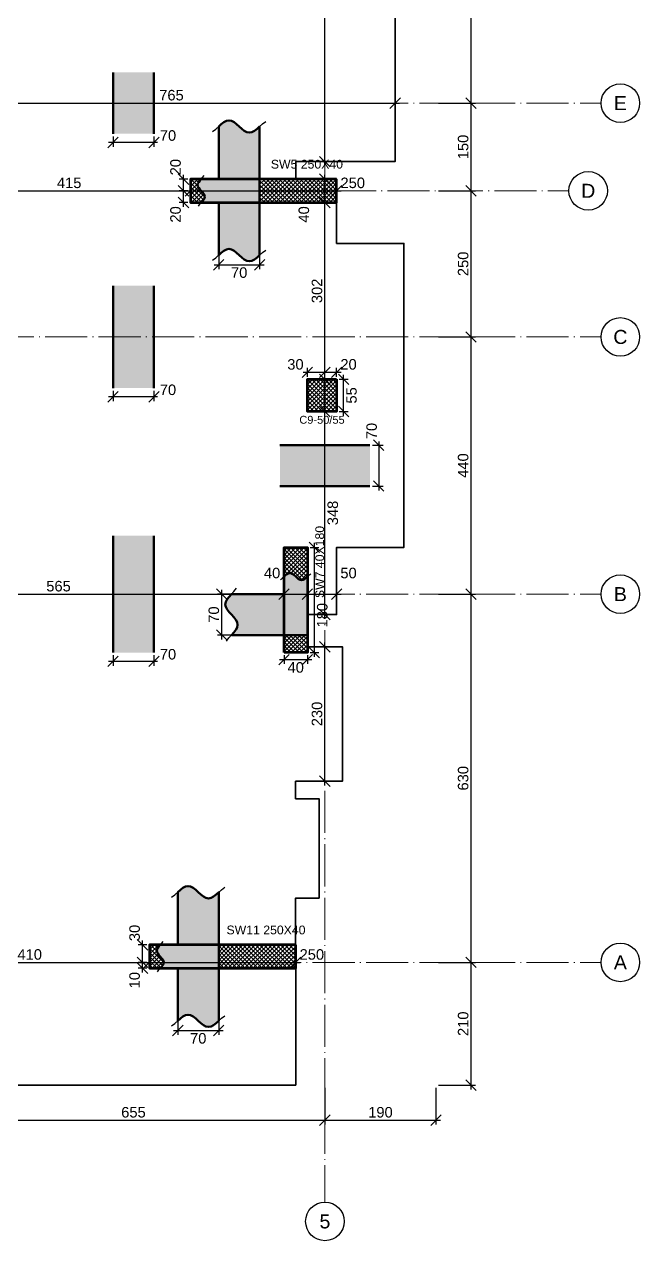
# Model space of a CAD drawing. Header units: millimetres. Extents: x -404 to 6018, y -5139 to 7890.
# Drawn here: x 1146 to 2198, y 4124 to 6205 of the extents above; entities that cross this region are included whole.
import ezdxf
from ezdxf.enums import TextEntityAlignment as Align

# ---------------------------------------------------------------- set-up
doc = ezdxf.new("R2010")
doc.units = ezdxf.units.MM
doc.linetypes.add('ZWCAD_ISO04W100', pattern=[30.5, 24, -3, 0.5, -3])
for name, color, linetype, lineweight in [('AXIS LINES', 255, 'ZWCAD_ISO04W100', 13), ('COLUMN', 140, 'Continuous', 53), ('SLAB', 3, 'Continuous', 35), ('WALL', 10, 'Continuous', 53)]:
    doc.layers.add(name, color=color, linetype=linetype, lineweight=lineweight)
for name, color, linetype in [('FLOOR', 3, 'Continuous'), ('FW_AXIS', 7, 'Continuous'), ('FW_COLUMN_HATCH', 8, 'Continuous'), ('FW_DIM', 7, 'Continuous'), ('FW_SLAB_SECTION', 8, 'Continuous'), ('FW_TEXT', 7, 'Continuous'), ('FW_WALL_HATCH', 8, 'Continuous'), ('FW_WALL_SECTION', 8, 'Continuous')]:
    doc.layers.add(name, color=color, linetype=linetype)
doc.styles.add('REBAR_TXT', font='arial.ttf')
doc.styles.get("Standard").update_dxf_attribs({"font": 'arial.ttf'})
doc.dimstyles.new('FW_DIM', dxfattribs={"dimtxt": 18, "dimasz": 9, "dimexe": 7.5, "dimexo": 4.5, "dimgap": 4.5, "dimtad": 1, "dimdec": 0, "dimtxsty": 'Standard', "dimtsz": 9, "dimcen": 2.5, "dimdle": 7.5, "dimclrd": 256, "dimclre": 256, "dimclrt": 7, "dimazin": 3, "dimtfac": 1, "dimtmove": 2, "dimatfit": 3})

# ---------------------------------------------------------------- blocks, each defined once
blk = doc.blocks.new('_Oblique')
at = {"color": 0, "linetype": 'ByBlock', "lineweight": -2}
blk.add_line((-0.5, -0.5), (0.5, 0.5), dxfattribs=at)
blk = doc.blocks.new('*D9')
for p, q in [((1408.3, 4585.6), (1408.3, 4476.1)), ((1478.3, 4585.6), (1478.3, 4476.1)), ((1400.8, 4483.6), (1485.8, 4483.6))]:
    blk.add_line(p, q)
at = {"layer": 'Defpoints'}
for p in [(1408.3, 4590.1), (1478.3, 4590.1), (1408.3, 4483.6)]:
    blk.add_point(p, dxfattribs=at)
at = {"layer": 'FW_DIM', "xscale": 18, "yscale": 18}
for p in [(1408.3, 4483.6), (1478.3, 4483.6)]:
    blk.add_blockref('_OBLIQUE', p, dxfattribs=at)
at = {"layer": 'FW_DIM', "color": 7, "insert": (1443.3, 4470.1), "char_height": 18, "attachment_point": 5}
blk.add_mtext('70', dxfattribs=at)
blk = doc.blocks.new('*D11')
for p, q in [((1585.5, 5230.1), (1476, 5230.1)), ((1483.5, 5152.6), (1483.5, 5237.6)), ((1585.5, 5160.1), (1476, 5160.1))]:
    blk.add_line(p, q)
at = {"layer": 'Defpoints'}
for p in [(1590, 5230.1), (1483.5, 5160.1), (1590, 5160.1)]:
    blk.add_point(p, dxfattribs=at)
at = {"layer": 'FW_DIM', "xscale": 18, "yscale": 18, "rotation": 90}
for p in [(1483.5, 5230.1), (1483.5, 5160.1)]:
    blk.add_blockref('_OBLIQUE', p, dxfattribs=at)
at = {"layer": 'FW_DIM', "color": 7, "insert": (1470, 5195.1), "char_height": 18, "attachment_point": 5, "rotation": 90}
blk.add_mtext('70', dxfattribs=at)
blk = doc.blocks.new('*D12')
for p, q in [((1478.3, 5895.6), (1478.3, 5786.1)), ((1548.3, 5895.6), (1548.3, 5786.1)), ((1470.8, 5793.6), (1555.8, 5793.6))]:
    blk.add_line(p, q)
at = {"layer": 'Defpoints'}
for p in [(1478.3, 5900.1), (1548.3, 5900.1), (1478.3, 5793.6)]:
    blk.add_point(p, dxfattribs=at)
at = {"layer": 'FW_DIM', "xscale": 18, "yscale": 18}
for p in [(1478.3, 5793.6), (1548.3, 5793.6)]:
    blk.add_blockref('_OBLIQUE', p, dxfattribs=at)
at = {"layer": 'FW_DIM', "color": 7, "insert": (1513.3, 5780.1), "char_height": 18, "attachment_point": 5}
blk.add_mtext('70', dxfattribs=at)
blk = doc.blocks.new('*D20')
for p, q in [((1297.5, 5125.6), (1297.5, 5107.6)), ((1367.5, 5125.6), (1367.5, 5107.6)), ((1373.5, 5115.1), (1290, 5115.1))]:
    blk.add_line(p, q)
at = {"layer": 'Defpoints'}
for p in [(1297.5, 5130.1), (1367.5, 5130.1), (1297.5, 5115.1)]:
    blk.add_point(p, dxfattribs=at)
at = {"layer": 'FW_DIM', "xscale": 18, "yscale": 18}
for p in [(1297.5, 5115.1), (1367.5, 5115.1)]:
    blk.add_blockref('_OBLIQUE', p, dxfattribs=at)
at = {"layer": 'FW_DIM', "color": 7, "insert": (1391.5, 5127.1), "char_height": 18, "attachment_point": 5}
blk.add_mtext('70', dxfattribs=at)
blk = doc.blocks.new('*D22')
for p, q in [((1297.5, 5578.1), (1297.5, 5560.1)), ((1367.5, 5578.1), (1367.5, 5560.1)), ((1373.5, 5567.6), (1290, 5567.6))]:
    blk.add_line(p, q)
at = {"layer": 'Defpoints'}
for p in [(1297.5, 5582.6), (1367.5, 5582.6), (1297.5, 5567.6)]:
    blk.add_point(p, dxfattribs=at)
at = {"layer": 'FW_DIM', "xscale": 18, "yscale": 18}
for p in [(1297.5, 5567.6), (1367.5, 5567.6)]:
    blk.add_blockref('_OBLIQUE', p, dxfattribs=at)
at = {"layer": 'FW_DIM', "color": 7, "insert": (1391.5, 5579.6), "char_height": 18, "attachment_point": 5}
blk.add_mtext('70', dxfattribs=at)
blk = doc.blocks.new('*D24')
for p, q in [((1373.5, 6002.6), (1290, 6002.6)), ((1297.5, 6013.1), (1297.5, 5995.1)), ((1367.5, 6013.1), (1367.5, 5995.1))]:
    blk.add_line(p, q)
at = {"layer": 'Defpoints'}
for p in [(1297.5, 6017.6), (1367.5, 6017.6), (1297.5, 6002.6)]:
    blk.add_point(p, dxfattribs=at)
at = {"layer": 'FW_DIM', "xscale": 18, "yscale": 18}
for p in [(1297.5, 6002.6), (1367.5, 6002.6)]:
    blk.add_blockref('_OBLIQUE', p, dxfattribs=at)
at = {"layer": 'FW_DIM', "color": 7, "insert": (1391.5, 6014.6), "char_height": 18, "attachment_point": 5}
blk.add_mtext('70', dxfattribs=at)
blk = doc.blocks.new('*D38')
for p, q in [((1741.5, 5485.1), (1759.5, 5485.1)), ((1752, 5491.1), (1752, 5407.6)), ((1741.5, 5415.1), (1759.5, 5415.1))]:
    blk.add_line(p, q)
at = {"layer": 'Defpoints'}
for p in [(1737, 5485.1), (1737, 5415.1), (1752, 5415.1)]:
    blk.add_point(p, dxfattribs=at)
at = {"layer": 'FW_DIM', "xscale": 18, "yscale": 18, "rotation": 90}
for p in [(1752, 5485.1), (1752, 5415.1)]:
    blk.add_blockref('_OBLIQUE', p, dxfattribs=at)
at = {"layer": 'FW_DIM', "color": 7, "insert": (1740, 5509.1), "char_height": 18, "attachment_point": 5, "rotation": 90}
blk.add_mtext('70', dxfattribs=at)
blk = doc.blocks.new('*D60')
for p, q in [((1355.5, 4600.1), (1340.5, 4600.1)), ((1348, 4582.6), (1348, 4607.6)), ((1355.5, 4590.1), (1340.5, 4590.1))]:
    blk.add_line(p, q)
at = {"layer": 'Defpoints'}
for p in [(1360, 4600.1), (1348, 4590.1), (1360, 4590.1)]:
    blk.add_point(p, dxfattribs=at)
at = {"layer": 'FW_DIM', "xscale": 18, "yscale": 18, "rotation": 90}
for p in [(1348, 4600.1), (1348, 4590.1)]:
    blk.add_blockref('_OBLIQUE', p, dxfattribs=at)
at = {"layer": 'FW_DIM', "color": 7, "insert": (1334.5, 4569.7), "char_height": 18, "attachment_point": 5, "rotation": 90}
blk.add_mtext('10', dxfattribs=at)
blk = doc.blocks.new('*D61')
for p, q in [((1355.5, 4630.1), (1340.5, 4630.1)), ((1348, 4592.6), (1348, 4637.6)), ((1355.5, 4600.1), (1340.5, 4600.1))]:
    blk.add_line(p, q)
at = {"layer": 'Defpoints'}
for p in [(1360, 4630.1), (1348, 4600.1), (1360, 4600.1)]:
    blk.add_point(p, dxfattribs=at)
at = {"layer": 'FW_DIM', "xscale": 18, "yscale": 18, "rotation": 90}
for p in [(1348, 4630.1), (1348, 4600.1)]:
    blk.add_blockref('_OBLIQUE', p, dxfattribs=at)
at = {"layer": 'FW_DIM', "color": 7, "insert": (1334.5, 4650.5), "char_height": 18, "attachment_point": 5, "rotation": 90}
blk.add_mtext('30', dxfattribs=at)
blk = doc.blocks.new('*D64')
for p, q in [((1590, 5125.6), (1590, 5110.6)), ((1630, 5125.6), (1630, 5110.6)), ((1582.5, 5118.1), (1637.5, 5118.1))]:
    blk.add_line(p, q)
at = {"layer": 'Defpoints'}
for p in [(1590, 5130.1), (1630, 5130.1), (1590, 5118.1)]:
    blk.add_point(p, dxfattribs=at)
at = {"layer": 'FW_DIM', "xscale": 18, "yscale": 18}
for p in [(1590, 5118.1), (1630, 5118.1)]:
    blk.add_blockref('_OBLIQUE', p, dxfattribs=at)
at = {"layer": 'FW_DIM', "color": 7, "insert": (1610, 5104.6), "char_height": 18, "attachment_point": 5}
blk.add_mtext('40', dxfattribs=at)
blk = doc.blocks.new('*D65')
for p, q in [((1634.5, 5310.1), (1649.5, 5310.1)), ((1642, 5122.6), (1642, 5317.6)), ((1634.5, 5130.1), (1649.5, 5130.1))]:
    blk.add_line(p, q)
at = {"layer": 'Defpoints'}
for p in [(1630, 5310.1), (1630, 5130.1), (1642, 5130.1)]:
    blk.add_point(p, dxfattribs=at)
at = {"layer": 'FW_DIM', "xscale": 18, "yscale": 18, "rotation": 90}
for p in [(1642, 5310.1), (1642, 5130.1)]:
    blk.add_blockref('_OBLIQUE', p, dxfattribs=at)
at = {"layer": 'FW_DIM', "color": 7, "insert": (1655.5, 5194), "char_height": 18, "attachment_point": 5, "rotation": 90}
blk.add_mtext('180', dxfattribs=at)
blk = doc.blocks.new('*D66')
for p, q in [((1425.5, 5920.1), (1410.5, 5920.1)), ((1418, 5892.6), (1418, 5927.6)), ((1425.5, 5900.1), (1410.5, 5900.1))]:
    blk.add_line(p, q)
at = {"layer": 'Defpoints'}
for p in [(1430, 5920.1), (1418, 5900.1), (1430, 5900.1)]:
    blk.add_point(p, dxfattribs=at)
at = {"layer": 'FW_DIM', "xscale": 18, "yscale": 18, "rotation": 90}
for p in [(1418, 5920.1), (1418, 5900.1)]:
    blk.add_blockref('_OBLIQUE', p, dxfattribs=at)
at = {"layer": 'FW_DIM', "color": 7, "insert": (1404.5, 5879.7), "char_height": 18, "attachment_point": 5, "rotation": 90}
blk.add_mtext('20', dxfattribs=at)
blk = doc.blocks.new('*D67')
for p, q in [((1425.5, 5940.1), (1410.5, 5940.1)), ((1418, 5912.6), (1418, 5947.6)), ((1425.5, 5920.1), (1410.5, 5920.1))]:
    blk.add_line(p, q)
at = {"layer": 'Defpoints'}
for p in [(1430, 5940.1), (1418, 5920.1), (1430, 5920.1)]:
    blk.add_point(p, dxfattribs=at)
at = {"layer": 'FW_DIM', "xscale": 18, "yscale": 18, "rotation": 90}
for p in [(1418, 5940.1), (1418, 5920.1)]:
    blk.add_blockref('_OBLIQUE', p, dxfattribs=at)
at = {"layer": 'FW_DIM', "color": 7, "insert": (1404.5, 5960.5), "char_height": 18, "attachment_point": 5, "rotation": 90}
blk.add_mtext('20', dxfattribs=at)
blk = doc.blocks.new('*D102')
for p, q in [((1622.5, 5609.6), (1667.5, 5609.6)), ((1630, 5602.1), (1630, 5617.1)), ((1660, 5602.1), (1660, 5617.1))]:
    blk.add_line(p, q)
at = {"layer": 'Defpoints'}
for p in [(1630, 5609.6), (1630, 5597.6), (1660, 5597.6)]:
    blk.add_point(p, dxfattribs=at)
at = {"layer": 'FW_DIM', "xscale": 18, "yscale": 18}
for p in [(1630, 5609.6), (1660, 5609.6)]:
    blk.add_blockref('_OBLIQUE', p, dxfattribs=at)
at = {"layer": 'FW_DIM', "color": 7, "insert": (1609.6, 5623.1), "char_height": 18, "attachment_point": 5}
blk.add_mtext('30', dxfattribs=at)
blk = doc.blocks.new('*D103')
for p, q in [((1652.5, 5609.6), (1687.5, 5609.6)), ((1660, 5602.1), (1660, 5617.1)), ((1680, 5602.1), (1680, 5617.1))]:
    blk.add_line(p, q)
at = {"layer": 'Defpoints'}
for p in [(1660, 5609.6), (1660, 5597.6), (1680, 5597.6)]:
    blk.add_point(p, dxfattribs=at)
at = {"layer": 'FW_DIM', "xscale": 18, "yscale": 18}
for p in [(1660, 5609.6), (1680, 5609.6)]:
    blk.add_blockref('_OBLIQUE', p, dxfattribs=at)
at = {"layer": 'FW_DIM', "color": 7, "insert": (1700.4, 5623.1), "char_height": 18, "attachment_point": 5}
blk.add_mtext('20', dxfattribs=at)
blk = doc.blocks.new('*D104')
for p, q in [((1684.5, 5597.6), (1699.5, 5597.6)), ((1692, 5535.1), (1692, 5605.1)), ((1684.5, 5542.6), (1699.5, 5542.6))]:
    blk.add_line(p, q)
at = {"layer": 'Defpoints'}
for p in [(1680, 5597.6), (1680, 5542.6), (1692, 5542.6)]:
    blk.add_point(p, dxfattribs=at)
at = {"layer": 'FW_DIM', "xscale": 18, "yscale": 18, "rotation": 90}
for p in [(1692, 5597.6), (1692, 5542.6)]:
    blk.add_blockref('_OBLIQUE', p, dxfattribs=at)
at = {"layer": 'FW_DIM', "color": 7, "insert": (1705.5, 5570.1), "char_height": 18, "attachment_point": 5, "rotation": 90}
blk.add_mtext('55', dxfattribs=at)
blk = doc.blocks.new('*D123')
for p, q in [((942.5, 4600.1), (1367.5, 4600.1)), ((950, 4604.6), (950, 4607.6)), ((1360, 4604.6), (1360, 4607.6))]:
    blk.add_line(p, q)
at = {"layer": 'Defpoints'}
for p in [(950, 4600.1), (950, 4600.1), (1360, 4600.1)]:
    blk.add_point(p, dxfattribs=at)
at = {"layer": 'FW_DIM', "xscale": 18, "yscale": 18}
for p in [(950, 4600.1), (1360, 4600.1)]:
    blk.add_blockref('_OBLIQUE', p, dxfattribs=at)
at = {"layer": 'FW_DIM', "color": 7, "insert": (1155, 4613.6), "char_height": 18, "attachment_point": 5}
blk.add_mtext('410', dxfattribs=at)
blk = doc.blocks.new('*D124')
for p, q in [((1352.5, 4600.1), (1617.5, 4600.1)), ((1360, 4604.6), (1360, 4607.6)), ((1610, 4604.6), (1610, 4607.6))]:
    blk.add_line(p, q)
at = {"layer": 'Defpoints'}
for p in [(1360, 4600.1), (1360, 4600.1), (1610, 4600.1)]:
    blk.add_point(p, dxfattribs=at)
at = {"layer": 'FW_DIM', "xscale": 18, "yscale": 18}
for p in [(1360, 4600.1), (1610, 4600.1)]:
    blk.add_blockref('_OBLIQUE', p, dxfattribs=at)
at = {"layer": 'FW_DIM', "color": 7, "insert": (1637.6, 4613.6), "char_height": 18, "attachment_point": 5}
blk.add_mtext('250', dxfattribs=at)
blk = doc.blocks.new('*D128')
for p, q in [((1017.5, 5230.1), (1597.5, 5230.1)), ((1025, 5234.6), (1025, 5237.6)), ((1590, 5234.6), (1590, 5237.6))]:
    blk.add_line(p, q)
at = {"layer": 'Defpoints'}
for p in [(1025, 5230.1), (1025, 5230.1), (1590, 5230.1)]:
    blk.add_point(p, dxfattribs=at)
at = {"layer": 'FW_DIM', "xscale": 18, "yscale": 18}
for p in [(1025, 5230.1), (1590, 5230.1)]:
    blk.add_blockref('_OBLIQUE', p, dxfattribs=at)
at = {"layer": 'FW_DIM', "color": 7, "insert": (1204.3, 5243.6), "char_height": 18, "attachment_point": 5}
blk.add_mtext('565', dxfattribs=at)
blk = doc.blocks.new('*D129')
for p, q in [((1582.5, 5230.1), (1637.5, 5230.1)), ((1590, 5234.6), (1590, 5237.6)), ((1630, 5234.6), (1630, 5237.6))]:
    blk.add_line(p, q)
at = {"layer": 'Defpoints'}
for p in [(1590, 5230.1), (1590, 5230.1), (1630, 5230.1)]:
    blk.add_point(p, dxfattribs=at)
at = {"layer": 'FW_DIM', "xscale": 18, "yscale": 18}
for p in [(1590, 5230.1), (1630, 5230.1)]:
    blk.add_blockref('_OBLIQUE', p, dxfattribs=at)
at = {"layer": 'FW_DIM', "color": 7, "insert": (1569.6, 5266.1), "char_height": 18, "attachment_point": 5}
blk.add_mtext('40', dxfattribs=at)
blk = doc.blocks.new('*D130')
for p, q in [((1622.5, 5230.1), (1687.5, 5230.1)), ((1630, 5234.6), (1630, 5237.6)), ((1680, 5234.6), (1680, 5237.6))]:
    blk.add_line(p, q)
at = {"layer": 'Defpoints'}
for p in [(1630, 5230.1), (1630, 5230.1), (1680, 5230.1)]:
    blk.add_point(p, dxfattribs=at)
at = {"layer": 'FW_DIM', "xscale": 18, "yscale": 18}
for p in [(1630, 5230.1), (1680, 5230.1)]:
    blk.add_blockref('_OBLIQUE', p, dxfattribs=at)
at = {"layer": 'FW_DIM', "color": 7, "insert": (1700.4, 5266.1), "char_height": 18, "attachment_point": 5}
blk.add_mtext('50', dxfattribs=at)
blk = doc.blocks.new('*D136')
for p, q in [((1007.5, 5920.1), (1437.5, 5920.1)), ((1015, 5924.6), (1015, 5927.6)), ((1430, 5924.6), (1430, 5927.6))]:
    blk.add_line(p, q)
at = {"layer": 'Defpoints'}
for p in [(1015, 5920.1), (1015, 5920.1), (1430, 5920.1)]:
    blk.add_point(p, dxfattribs=at)
at = {"layer": 'FW_DIM', "xscale": 18, "yscale": 18}
for p in [(1015, 5920.1), (1430, 5920.1)]:
    blk.add_blockref('_OBLIQUE', p, dxfattribs=at)
at = {"layer": 'FW_DIM', "color": 7, "insert": (1222.5, 5933.6), "char_height": 18, "attachment_point": 5}
blk.add_mtext('415', dxfattribs=at)
blk = doc.blocks.new('*D137')
for p, q in [((1422.5, 5920.1), (1687.5, 5920.1)), ((1430, 5924.6), (1430, 5927.6)), ((1680, 5924.6), (1680, 5927.6))]:
    blk.add_line(p, q)
at = {"layer": 'Defpoints'}
for p in [(1430, 5920.1), (1430, 5920.1), (1680, 5920.1)]:
    blk.add_point(p, dxfattribs=at)
at = {"layer": 'FW_DIM', "xscale": 18, "yscale": 18}
for p in [(1430, 5920.1), (1680, 5920.1)]:
    blk.add_blockref('_OBLIQUE', p, dxfattribs=at)
at = {"layer": 'FW_DIM', "color": 7, "insert": (1707.6, 5933.6), "char_height": 18, "attachment_point": 5}
blk.add_mtext('250', dxfattribs=at)
blk = doc.blocks.new('*D144')
for p, q in [((1015, 6074.6), (1015, 6077.6)), ((1780, 6074.6), (1780, 6077.6)), ((1007.5, 6070.1), (1787.5, 6070.1))]:
    blk.add_line(p, q)
at = {"layer": 'Defpoints'}
for p in [(1015, 6070.1), (1015, 6070.1), (1780, 6070.1)]:
    blk.add_point(p, dxfattribs=at)
at = {"layer": 'FW_DIM', "xscale": 18, "yscale": 18}
for p in [(1015, 6070.1), (1780, 6070.1)]:
    blk.add_blockref('_OBLIQUE', p, dxfattribs=at)
at = {"layer": 'FW_DIM', "color": 7, "insert": (1397.5, 6083.6), "char_height": 18, "attachment_point": 5}
blk.add_mtext('765', dxfattribs=at)
blk = doc.blocks.new('*D199')
for p, q in [((1655.5, 5140.1), (1652.5, 5140.1)), ((1660, 4902.6), (1660, 5147.6)), ((1655.5, 4910.1), (1652.5, 4910.1))]:
    blk.add_line(p, q)
at = {"layer": 'Defpoints'}
for p in [(1660, 5140.1), (1660, 4910.1), (1660, 4910.1)]:
    blk.add_point(p, dxfattribs=at)
at = {"layer": 'FW_DIM', "xscale": 18, "yscale": 18, "rotation": 90}
for p in [(1660, 5140.1), (1660, 4910.1)]:
    blk.add_blockref('_OBLIQUE', p, dxfattribs=at)
at = {"layer": 'FW_DIM', "color": 7, "insert": (1646.5, 5025.1), "char_height": 18, "attachment_point": 5, "rotation": 90}
blk.add_mtext('230', dxfattribs=at)
blk = doc.blocks.new('*D200')
for p, q in [((1655.5, 5542.6), (1652.5, 5542.6)), ((1660, 5187.6), (1660, 5550.1)), ((1655.5, 5195.1), (1652.5, 5195.1))]:
    blk.add_line(p, q)
at = {"layer": 'Defpoints'}
for p in [(1660, 5542.6), (1660, 5195.1), (1660, 5195.1)]:
    blk.add_point(p, dxfattribs=at)
at = {"layer": 'FW_DIM', "xscale": 18, "yscale": 18, "rotation": 90}
for p in [(1660, 5542.6), (1660, 5195.1)]:
    blk.add_blockref('_OBLIQUE', p, dxfattribs=at)
at = {"layer": 'FW_DIM', "color": 7, "insert": (1673.5, 5368.9), "char_height": 18, "attachment_point": 5, "rotation": 90}
blk.add_mtext('348', dxfattribs=at)
blk = doc.blocks.new('*D201')
for p, q in [((1655.5, 5597.6), (1652.5, 5597.6)), ((1660, 5535.1), (1660, 5605.1)), ((1655.5, 5542.6), (1652.5, 5542.6))]:
    blk.add_line(p, q)
at = {"layer": 'Defpoints'}
for p in [(1660, 5597.6), (1660, 5542.6), (1660, 5542.6)]:
    blk.add_point(p, dxfattribs=at)
at = {"layer": 'FW_DIM', "xscale": 18, "yscale": 18, "rotation": 90}
for p in [(1660, 5597.6), (1660, 5542.6)]:
    blk.add_blockref('_OBLIQUE', p, dxfattribs=at)
blk = doc.blocks.new('*D202')
for p, q in [((1655.5, 5900.1), (1652.5, 5900.1)), ((1660, 5590.1), (1660, 5907.6)), ((1655.5, 5597.6), (1652.5, 5597.6))]:
    blk.add_line(p, q)
at = {"layer": 'Defpoints'}
for p in [(1660, 5900.1), (1660, 5597.6), (1660, 5597.6)]:
    blk.add_point(p, dxfattribs=at)
at = {"layer": 'FW_DIM', "xscale": 18, "yscale": 18, "rotation": 90}
for p in [(1660, 5900.1), (1660, 5597.6)]:
    blk.add_blockref('_OBLIQUE', p, dxfattribs=at)
at = {"layer": 'FW_DIM', "color": 7, "insert": (1646.5, 5748.9), "char_height": 18, "attachment_point": 5, "rotation": 90}
blk.add_mtext('302', dxfattribs=at)
blk = doc.blocks.new('*D203')
for p, q in [((1655.5, 5940.1), (1652.5, 5940.1)), ((1660, 5892.6), (1660, 5947.6)), ((1655.5, 5900.1), (1652.5, 5900.1))]:
    blk.add_line(p, q)
at = {"layer": 'Defpoints'}
for p in [(1660, 5940.1), (1660, 5900.1), (1660, 5900.1)]:
    blk.add_point(p, dxfattribs=at)
at = {"layer": 'FW_DIM', "xscale": 18, "yscale": 18, "rotation": 90}
for p in [(1660, 5940.1), (1660, 5900.1)]:
    blk.add_blockref('_OBLIQUE', p, dxfattribs=at)
at = {"layer": 'FW_DIM', "color": 7, "insert": (1624, 5879.7), "char_height": 18, "attachment_point": 5, "rotation": 90}
blk.add_mtext('40', dxfattribs=at)
blk = doc.blocks.new('*D204')
for p, q in [((1655.5, 6515.1), (1652.5, 6515.1)), ((1660, 5962.5), (1660, 6522.6)), ((1655.5, 5970), (1652.5, 5970))]:
    blk.add_line(p, q)
at = {"layer": 'Defpoints'}
for p in [(1660, 6515.1), (1660, 5970), (1660, 5970)]:
    blk.add_point(p, dxfattribs=at)
at = {"layer": 'FW_DIM', "xscale": 18, "yscale": 18, "rotation": 90}
for p in [(1660, 6515.1), (1660, 5970)]:
    blk.add_blockref('_OBLIQUE', p, dxfattribs=at)
at = {"layer": 'FW_DIM', "color": 7, "insert": (1646.5, 6242.6), "char_height": 18, "attachment_point": 5, "rotation": 90}
blk.add_mtext('545', dxfattribs=at)
blk = doc.blocks.new('*D220')
for p, q in [((1005, 4385.6), (1005, 4322.6)), ((1660, 4385.6), (1660, 4322.6)), ((997.5, 4330.1), (1667.5, 4330.1))]:
    blk.add_line(p, q)
at = {"layer": 'Defpoints'}
for p in [(1005, 4390.1), (1660, 4390.1), (1005, 4330.1)]:
    blk.add_point(p, dxfattribs=at)
at = {"layer": 'FW_DIM', "xscale": 18, "yscale": 18}
for p in [(1005, 4330.1), (1660, 4330.1)]:
    blk.add_blockref('_OBLIQUE', p, dxfattribs=at)
at = {"layer": 'FW_DIM', "color": 7, "insert": (1332.5, 4343.6), "char_height": 18, "attachment_point": 5}
blk.add_mtext('655', dxfattribs=at)
blk = doc.blocks.new('*D221')
for p, q in [((1660, 4385.6), (1660, 4322.6)), ((1850, 4385.6), (1850, 4322.6)), ((1652.5, 4330.1), (1857.5, 4330.1))]:
    blk.add_line(p, q)
at = {"layer": 'Defpoints'}
for p in [(1660, 4390.1), (1850, 4390.1), (1660, 4330.1)]:
    blk.add_point(p, dxfattribs=at)
at = {"layer": 'FW_DIM', "xscale": 18, "yscale": 18}
for p in [(1660, 4330.1), (1850, 4330.1)]:
    blk.add_blockref('_OBLIQUE', p, dxfattribs=at)
at = {"layer": 'FW_DIM', "color": 7, "insert": (1755, 4343.6), "char_height": 18, "attachment_point": 5}
blk.add_mtext('190', dxfattribs=at)
blk = doc.blocks.new('*D232')
for p, q in [((1854.5, 4600.1), (1917.5, 4600.1)), ((1910, 4382.6), (1910, 4607.6)), ((1854.5, 4390.1), (1917.5, 4390.1))]:
    blk.add_line(p, q)
at = {"layer": 'Defpoints'}
for p in [(1850, 4600.1), (1850, 4390.1), (1910, 4390.1)]:
    blk.add_point(p, dxfattribs=at)
at = {"layer": 'FW_DIM', "xscale": 18, "yscale": 18, "rotation": 90}
for p in [(1910, 4600.1), (1910, 4390.1)]:
    blk.add_blockref('_OBLIQUE', p, dxfattribs=at)
at = {"layer": 'FW_DIM', "color": 7, "insert": (1896.5, 4495.1), "char_height": 18, "attachment_point": 5, "rotation": 90}
blk.add_mtext('210', dxfattribs=at)
blk = doc.blocks.new('*D233')
for p, q in [((1854.5, 5230.1), (1917.5, 5230.1)), ((1910, 4592.6), (1910, 5237.6)), ((1854.5, 4600.1), (1917.5, 4600.1))]:
    blk.add_line(p, q)
at = {"layer": 'Defpoints'}
for p in [(1850, 5230.1), (1850, 4600.1), (1910, 4600.1)]:
    blk.add_point(p, dxfattribs=at)
at = {"layer": 'FW_DIM', "xscale": 18, "yscale": 18, "rotation": 90}
for p in [(1910, 5230.1), (1910, 4600.1)]:
    blk.add_blockref('_OBLIQUE', p, dxfattribs=at)
at = {"layer": 'FW_DIM', "color": 7, "insert": (1896.5, 4915.1), "char_height": 18, "attachment_point": 5, "rotation": 90}
blk.add_mtext('630', dxfattribs=at)
blk = doc.blocks.new('*D234')
for p, q in [((1854.5, 5670.1), (1917.5, 5670.1)), ((1910, 5222.6), (1910, 5677.6)), ((1854.5, 5230.1), (1917.5, 5230.1))]:
    blk.add_line(p, q)
at = {"layer": 'Defpoints'}
for p in [(1850, 5670.1), (1850, 5230.1), (1910, 5230.1)]:
    blk.add_point(p, dxfattribs=at)
at = {"layer": 'FW_DIM', "xscale": 18, "yscale": 18, "rotation": 90}
for p in [(1910, 5670.1), (1910, 5230.1)]:
    blk.add_blockref('_OBLIQUE', p, dxfattribs=at)
at = {"layer": 'FW_DIM', "color": 7, "insert": (1896.5, 5450.1), "char_height": 18, "attachment_point": 5, "rotation": 90}
blk.add_mtext('440', dxfattribs=at)
blk = doc.blocks.new('*D235')
for p, q in [((1854.5, 5920.1), (1917.5, 5920.1)), ((1910, 5662.6), (1910, 5927.6)), ((1854.5, 5670.1), (1917.5, 5670.1))]:
    blk.add_line(p, q)
at = {"layer": 'Defpoints'}
for p in [(1850, 5920.1), (1850, 5670.1), (1910, 5670.1)]:
    blk.add_point(p, dxfattribs=at)
at = {"layer": 'FW_DIM', "xscale": 18, "yscale": 18, "rotation": 90}
for p in [(1910, 5920.1), (1910, 5670.1)]:
    blk.add_blockref('_OBLIQUE', p, dxfattribs=at)
at = {"layer": 'FW_DIM', "color": 7, "insert": (1896.5, 5795.1), "char_height": 18, "attachment_point": 5, "rotation": 90}
blk.add_mtext('250', dxfattribs=at)
blk = doc.blocks.new('*D236')
for p, q in [((1910, 5912.6), (1910, 6077.6)), ((1854.5, 6070.1), (1917.5, 6070.1)), ((1854.5, 5920.1), (1917.5, 5920.1))]:
    blk.add_line(p, q)
at = {"layer": 'Defpoints'}
for p in [(1850, 6070.1), (1850, 5920.1), (1910, 5920.1)]:
    blk.add_point(p, dxfattribs=at)
at = {"layer": 'FW_DIM', "xscale": 18, "yscale": 18, "rotation": 90}
for p in [(1910, 6070.1), (1910, 5920.1)]:
    blk.add_blockref('_OBLIQUE', p, dxfattribs=at)
at = {"layer": 'FW_DIM', "color": 7, "insert": (1896.5, 5995.1), "char_height": 18, "attachment_point": 5, "rotation": 90}
blk.add_mtext('150', dxfattribs=at)
blk = doc.blocks.new('*D237')
for p, q in [((1910, 6062.6), (1910, 6557.6)), ((1854.5, 6550.1), (1917.5, 6550.1)), ((1854.5, 6070.1), (1917.5, 6070.1))]:
    blk.add_line(p, q)
at = {"layer": 'Defpoints'}
for p in [(1850, 6550.1), (1850, 6070.1), (1910, 6070.1)]:
    blk.add_point(p, dxfattribs=at)
at = {"layer": 'FW_DIM', "xscale": 18, "yscale": 18, "rotation": 90}
for p in [(1910, 6550.1), (1910, 6070.1)]:
    blk.add_blockref('_OBLIQUE', p, dxfattribs=at)
at = {"layer": 'FW_DIM', "color": 7, "insert": (1896.5, 6310.1), "char_height": 18, "attachment_point": 5, "rotation": 90}
blk.add_mtext('480', dxfattribs=at)

msp = doc.modelspace()

# ---------------------------------------------------------------- hatches: boundary and pattern name
at = {"layer": 'FW_COLUMN_HATCH'}
h = msp.add_hatch(dxfattribs=at)
h.set_pattern_fill('ANSI37', scale=1.6)
h.paths.add_polyline_path([(1680, 5597.6), (1680, 5542.6), (1630, 5542.6), (1630, 5597.6), (1680, 5597.6)])
at = {"layer": 'FW_SLAB_SECTION'}
h = msp.add_hatch(color=8, dxfattribs=at)
h.dxf.hatch_style = 1
h.paths.add_polyline_path([(1367.5, 6017.6), (1367.5, 6122.6), (1297.5, 6122.6), (1297.5, 6017.6), (1367.5, 6017.6)])
h = msp.add_hatch(color=8, dxfattribs=at)
h.dxf.hatch_style = 1
h.paths.add_polyline_path([(1367.5, 5582.6), (1367.5, 5757.6), (1297.5, 5757.6), (1297.5, 5582.6), (1367.5, 5582.6)])
h = msp.add_hatch(color=8, dxfattribs=at)
h.dxf.hatch_style = 1
h.paths.add_polyline_path([(1737, 5415.1), (1737, 5485.1), (1583, 5485.1), (1583, 5415.1), (1737, 5415.1)])
h = msp.add_hatch(color=8, dxfattribs=at)
h.dxf.hatch_style = 1
h.paths.add_polyline_path([(1367.5, 5130.1), (1367.5, 5330.1), (1297.5, 5330.1), (1297.5, 5130.1), (1367.5, 5130.1)])
at = {"layer": 'FW_WALL_HATCH'}
h = msp.add_hatch(dxfattribs=at)
h.set_pattern_fill('ANSI37', scale=1.6)
h.paths.add_polyline_path([(1430, 5900.1), (1430, 5940.1), (1448.3, 5940.1), (1446, 5937.6), (1444.1, 5935.1), (1442.8, 5932.6), (1442.3, 5930.1), (1442.8, 5927.6), (1444.1, 5925.1), (1446, 5922.6), (1448.3, 5920.1), (1450.6, 5917.6), (1452.6, 5915.1), (1453.9, 5912.6), (1454.3, 5910.1), (1453.9, 5907.6), (1452.6, 5905.1), (1450.6, 5902.6), (1448.3, 5900.1), (1430, 5900.1)])
h = msp.add_hatch(dxfattribs=at)
h.set_pattern_fill('ANSI37', scale=1.6)
h.paths.add_polyline_path([(1680, 5900.1), (1548.3, 5900.1), (1548.3, 5940.1), (1680, 5940.1), (1680, 5900.1)])
h = msp.add_hatch(dxfattribs=at)
h.set_pattern_fill('ANSI37', scale=1.6)
h.paths.add_polyline_path([(1590, 5160.1), (1610, 5160.1), (1630, 5160.1), (1630, 5260.1), (1627.5, 5257.8), (1625, 5255.9), (1622.5, 5254.6), (1620, 5254.1), (1617.5, 5254.6), (1615, 5255.9), (1612.5, 5257.8), (1610, 5260.1), (1607.5, 5262.4), (1605, 5264.4), (1602.5, 5265.7), (1600, 5266.1), (1597.5, 5265.7), (1595, 5264.4), (1592.5, 5262.4), (1590, 5260.1), (1590, 5310.1), (1630, 5310.1), (1630, 5130.1), (1590, 5130.1), (1590, 5160.1)])
h = msp.add_hatch(dxfattribs=at)
h.set_pattern_fill('ANSI37', scale=1.6)
h.paths.add_polyline_path([(1408.3, 4630.1), (1408.3, 4630.1), (1378.3, 4630.1), (1376, 4627.6), (1374.1, 4625.1), (1372.8, 4622.6), (1372.3, 4620.1), (1372.8, 4617.6), (1374.1, 4615.1), (1376, 4612.6), (1378.3, 4610.1), (1380.6, 4607.6), (1382.6, 4605.1), (1383.9, 4602.6), (1384.3, 4600.1), (1383.9, 4597.6), (1382.6, 4595.1), (1380.6, 4592.6), (1378.3, 4590.1), (1360, 4590.1), (1360, 4630.1), (1408.3, 4630.1)])
h = msp.add_hatch(dxfattribs=at)
h.set_pattern_fill('ANSI37', scale=1.6)
h.paths.add_polyline_path([(1610, 4630.1), (1610, 4630.1), (1610, 4590.1), (1478.3, 4590.1), (1478.3, 4630.1), (1478.3, 4630.1), (1610, 4630.1)])
at = {"layer": 'FW_WALL_SECTION'}
h = msp.add_hatch(color=8, dxfattribs=at)
h.dxf.hatch_style = 1
h.paths.add_polyline_path([(1448.3, 5900.1), (1450.6, 5902.6), (1452.6, 5905.1), (1453.9, 5907.6), (1454.3, 5910.1), (1453.9, 5912.6), (1452.6, 5915.1), (1450.6, 5917.6), (1448.3, 5920.1), (1446, 5922.6), (1444.1, 5925.1), (1442.8, 5927.6), (1442.3, 5930.1), (1442.8, 5932.6), (1444.1, 5935.1), (1446, 5937.6), (1448.3, 5940.1), (1478.3, 5940.1), (1478.3, 6030.1), (1482.7, 6034.1), (1487.1, 6037.5), (1491.5, 6039.8), (1495.8, 6040.6), (1500.2, 6039.8), (1504.6, 6037.5), (1509, 6034.1), (1513.3, 6030.1), (1517.7, 6026.1), (1522.1, 6022.7), (1526.5, 6020.4), (1530.8, 6019.6), (1535.2, 6020.4), (1539.6, 6022.7), (1544, 6026.1), (1548.3, 6030.1), (1548.3, 5940.1), (1548.3, 5900.1), (1548.3, 5810.1), (1544, 5806.1), (1539.6, 5802.7), (1535.2, 5800.4), (1530.8, 5799.6), (1526.5, 5800.4), (1522.1, 5802.7), (1517.7, 5806.1), (1513.3, 5810.1), (1509, 5814.1), (1504.6, 5817.5), (1500.2, 5819.8), (1495.8, 5820.6), (1491.5, 5819.8), (1487.1, 5817.5), (1482.7, 5814.1), (1478.3, 5810.1), (1478.3, 5900.1), (1448.3, 5900.1)])
h = msp.add_hatch(color=8, dxfattribs=at)
h.dxf.hatch_style = 1
h.paths.add_polyline_path([(1590, 5160.1), (1500, 5160.1), (1504, 5164.5), (1507.4, 5168.9), (1509.7, 5173.2), (1510.5, 5177.6), (1509.7, 5182), (1507.4, 5186.4), (1504, 5190.7), (1500, 5195.1), (1496, 5199.5), (1492.6, 5203.9), (1490.3, 5208.2), (1489.5, 5212.6), (1490.3, 5217), (1492.6, 5221.4), (1496, 5225.7), (1500, 5230.1), (1590, 5230.1), (1590, 5260.1), (1592.5, 5262.4), (1595, 5264.4), (1597.5, 5265.7), (1600, 5266.1), (1602.5, 5265.7), (1605, 5264.4), (1607.5, 5262.4), (1610, 5260.1), (1612.5, 5257.8), (1615, 5255.9), (1617.5, 5254.6), (1620, 5254.1), (1622.5, 5254.6), (1625, 5255.9), (1627.5, 5257.8), (1630, 5260.1), (1630, 5160.1), (1610, 5160.1), (1590, 5160.1)])
h = msp.add_hatch(color=8, dxfattribs=at)
h.dxf.hatch_style = 1
h.paths.add_polyline_path([(1378.3, 4590.1), (1380.6, 4592.6), (1382.6, 4595.1), (1383.9, 4597.6), (1384.3, 4600.1), (1383.9, 4602.6), (1382.6, 4605.1), (1380.6, 4607.6), (1378.3, 4610.1), (1376, 4612.6), (1374.1, 4615.1), (1372.8, 4617.6), (1372.3, 4620.1), (1372.8, 4622.6), (1374.1, 4625.1), (1376, 4627.6), (1378.3, 4630.1), (1408.3, 4630.1), (1408.3, 4720.1), (1412.7, 4724.1), (1417.1, 4727.5), (1421.5, 4729.8), (1425.8, 4730.6), (1430.2, 4729.8), (1434.6, 4727.5), (1439, 4724.1), (1443.3, 4720.1), (1447.7, 4716.1), (1452.1, 4712.7), (1456.5, 4710.4), (1460.8, 4709.6), (1465.2, 4710.4), (1469.6, 4712.7), (1474, 4716.1), (1478.3, 4720.1), (1478.3, 4630.1), (1478.3, 4590.1), (1478.3, 4500.1), (1474, 4496.1), (1469.6, 4492.7), (1465.2, 4490.4), (1460.8, 4489.6), (1456.5, 4490.4), (1452.1, 4492.7), (1447.7, 4496.1), (1443.3, 4500.1), (1439, 4504.1), (1434.6, 4507.5), (1430.2, 4509.8), (1425.8, 4510.6), (1421.5, 4509.8), (1417.1, 4507.5), (1412.7, 4504.1), (1408.3, 4500.1), (1408.3, 4590.1), (1378.3, 4590.1)])

# ---------------------------------------------------------------- linework, layer by layer
at = {"layer": 'AXIS LINES', "color": 0, "ltscale": 3}
for points in [[(1660, 7730.2), (1660, 4190)], [(-282.6, 6070.1), (2132.4, 6070.1)], [(-337.6, 5920.1), (2077.4, 5920.1)], [(-282.6, 5670.1), (2132.4, 5670.1)], [(-282.6, 5230.1), (2132.4, 5230.1)], [(-282.6, 4600.1), (2132.4, 4600.1)]]:
    msp.add_lwpolyline(points, dxfattribs=at)
at = {"layer": 'COLUMN', "ltscale": 0.08}
for points in [[(1680, 5597.6), (1680, 5542.6), (1630, 5542.6), (1630, 5597.6), (1680, 5597.6)], [(1590, 5195.1), (1590, 5245.1)]]:
    msp.add_lwpolyline(points, dxfattribs=at)
at = {"layer": 'FLOOR'}
msp.add_line((1205, 4390.2), (1315, 4390.2), dxfattribs=at)
at = {"layer": 'FW_AXIS'}
for centre in [(2165.4, 6070.1), (2110.4, 5920.1), (2165.4, 5670.1), (2165.4, 5230.1), (2165.4, 4600.1), (1660, 4157)]:
    msp.add_circle(centre, 33, dxfattribs=at)
at = {"layer": 'FW_SLAB_SECTION', "color": 7, "lineweight": 50}
for p, q in [((1297.5, 6017.6), (1297.5, 6122.6)), ((1367.5, 6017.6), (1367.5, 6122.6)), ((1297.5, 5582.6), (1297.5, 5757.6)), ((1367.5, 5582.6), (1367.5, 5757.6)), ((1583, 5485.1), (1737, 5485.1)), ((1583, 5415.1), (1737, 5415.1)), ((1297.5, 5130.1), (1297.5, 5330.1)), ((1367.5, 5130.1), (1367.5, 5330.1))]:
    msp.add_line(p, q, dxfattribs=at)
at = {"layer": 'FW_WALL_SECTION', "lineweight": 50}
for points in [[(1448.3, 5900.1), (1450.6, 5902.6), (1452.6, 5905.1), (1453.9, 5907.6), (1454.3, 5910.1), (1453.9, 5912.6), (1452.6, 5915.1), (1450.6, 5917.6), (1448.3, 5920.1), (1446, 5922.6), (1444.1, 5925.1), (1442.8, 5927.6), (1442.3, 5930.1), (1442.8, 5932.6), (1444.1, 5935.1), (1446, 5937.6), (1448.3, 5940.1), (1478.3, 5940.1), (1478.3, 6030.1), (1482.7, 6034.1), (1487.1, 6037.5), (1491.5, 6039.8), (1495.8, 6040.6), (1500.2, 6039.8), (1504.6, 6037.5), (1509, 6034.1), (1513.3, 6030.1), (1517.7, 6026.1), (1522.1, 6022.7), (1526.5, 6020.4), (1530.8, 6019.6), (1535.2, 6020.4), (1539.6, 6022.7), (1544, 6026.1), (1548.3, 6030.1), (1548.3, 5940.1), (1548.3, 5900.1), (1548.3, 5810.1), (1544, 5806.1), (1539.6, 5802.7), (1535.2, 5800.4), (1530.8, 5799.6), (1526.5, 5800.4), (1522.1, 5802.7), (1517.7, 5806.1), (1513.3, 5810.1), (1509, 5814.1), (1504.6, 5817.5), (1500.2, 5819.8), (1495.8, 5820.6), (1491.5, 5819.8), (1487.1, 5817.5), (1482.7, 5814.1), (1478.3, 5810.1), (1478.3, 5900.1), (1448.3, 5900.1)], [(1590, 5160.1), (1500, 5160.1), (1504, 5164.5), (1507.4, 5168.9), (1509.7, 5173.2), (1510.5, 5177.6), (1509.7, 5182), (1507.4, 5186.4), (1504, 5190.7), (1500, 5195.1), (1496, 5199.5), (1492.6, 5203.9), (1490.3, 5208.2), (1489.5, 5212.6), (1490.3, 5217), (1492.6, 5221.4), (1496, 5225.7), (1500, 5230.1), (1590, 5230.1), (1590, 5260.1), (1592.5, 5262.4), (1595, 5264.4), (1597.5, 5265.7), (1600, 5266.1), (1602.5, 5265.7), (1605, 5264.4), (1607.5, 5262.4), (1610, 5260.1), (1612.5, 5257.8), (1615, 5255.9), (1617.5, 5254.6), (1620, 5254.1), (1622.5, 5254.6), (1625, 5255.9), (1627.5, 5257.8), (1630, 5260.1), (1630, 5160.1), (1610, 5160.1), (1590, 5160.1)], [(1378.3, 4590.1), (1380.6, 4592.6), (1382.6, 4595.1), (1383.9, 4597.6), (1384.3, 4600.1), (1383.9, 4602.6), (1382.6, 4605.1), (1380.6, 4607.6), (1378.3, 4610.1), (1376, 4612.6), (1374.1, 4615.1), (1372.8, 4617.6), (1372.3, 4620.1), (1372.8, 4622.6), (1374.1, 4625.1), (1376, 4627.6), (1378.3, 4630.1), (1408.3, 4630.1), (1408.3, 4720.1), (1412.7, 4724.1), (1417.1, 4727.5), (1421.5, 4729.8), (1425.8, 4730.6), (1430.2, 4729.8), (1434.6, 4727.5), (1439, 4724.1), (1443.3, 4720.1), (1447.7, 4716.1), (1452.1, 4712.7), (1456.5, 4710.4), (1460.8, 4709.6), (1465.2, 4710.4), (1469.6, 4712.7), (1474, 4716.1), (1478.3, 4720.1), (1478.3, 4630.1), (1478.3, 4590.1), (1478.3, 4500.1), (1474, 4496.1), (1469.6, 4492.7), (1465.2, 4490.4), (1460.8, 4489.6), (1456.5, 4490.4), (1452.1, 4492.7), (1447.7, 4496.1), (1443.3, 4500.1), (1439, 4504.1), (1434.6, 4507.5), (1430.2, 4509.8), (1425.8, 4510.6), (1421.5, 4509.8), (1417.1, 4507.5), (1412.7, 4504.1), (1408.3, 4500.1), (1408.3, 4590.1), (1378.3, 4590.1)]]:
    msp.add_lwpolyline(points, close=True, dxfattribs=at)
at = {"layer": 'FW_WALL_SECTION', "lineweight": 25}
for points in [[(1467.8, 6021.6), (1473.5, 6025.7), (1479.2, 6030.9), (1484.9, 6035.9), (1490.6, 6039.5), (1496.3, 6040.6), (1502, 6039.1), (1507.6, 6035.2), (1513.3, 6030.1), (1519, 6025), (1524.7, 6021.2), (1530.4, 6019.6), (1536.1, 6020.8), (1541.8, 6024.3), (1547.5, 6029.3), (1553.1, 6034.5), (1558.8, 6038.6)], [(1443.5, 5894.1), (1445.8, 5897.4), (1448.8, 5900.6), (1451.7, 5903.9), (1453.7, 5907.1), (1454.3, 5910.4), (1453.4, 5913.6), (1451.3, 5916.9), (1448.3, 5920.1), (1445.4, 5923.4), (1443.2, 5926.6), (1442.3, 5929.9), (1443, 5933.1), (1445, 5936.4), (1447.9, 5939.6), (1450.8, 5942.9), (1453.2, 5946.1)], [(1467.8, 5801.6), (1473.5, 5805.7), (1479.2, 5810.9), (1484.9, 5815.9), (1490.6, 5819.5), (1496.3, 5820.6), (1502, 5819.1), (1507.6, 5815.2), (1513.3, 5810.1), (1519, 5805), (1524.7, 5801.2), (1530.4, 5799.6), (1536.1, 5800.8), (1541.8, 5804.3), (1547.5, 5809.3), (1553.1, 5814.5), (1558.8, 5818.6)], [(1584, 5255.3), (1587.2, 5257.6), (1590.5, 5260.6), (1593.7, 5263.4), (1597, 5265.5), (1600.2, 5266.1), (1603.5, 5265.2), (1606.7, 5263), (1610, 5260.1), (1613.2, 5257.2), (1616.5, 5255), (1619.7, 5254.1), (1623, 5254.8), (1626.2, 5256.8), (1629.5, 5259.6), (1632.7, 5262.6), (1636, 5265)], [(1491.5, 5149.6), (1495.6, 5155.3), (1500.8, 5161), (1505.8, 5166.7), (1509.4, 5172.4), (1510.5, 5178), (1509, 5183.7), (1505.1, 5189.4), (1500, 5195.1), (1494.9, 5200.8), (1491, 5206.5), (1489.5, 5212.2), (1490.6, 5217.9), (1494.2, 5223.5), (1499.2, 5229.2), (1504.4, 5234.9), (1508.5, 5240.6)], [(1397.8, 4711.6), (1403.5, 4715.7), (1409.2, 4720.9), (1414.9, 4725.9), (1420.6, 4729.5), (1426.3, 4730.6), (1432, 4729.1), (1437.6, 4725.2), (1443.3, 4720.1), (1449, 4715), (1454.7, 4711.2), (1460.4, 4709.6), (1466.1, 4710.8), (1471.8, 4714.3), (1477.5, 4719.3), (1483.1, 4724.5), (1488.8, 4728.6)], [(1373.5, 4584.1), (1375.8, 4587.4), (1378.8, 4590.6), (1381.7, 4593.9), (1383.7, 4597.1), (1384.3, 4600.4), (1383.4, 4603.6), (1381.3, 4606.9), (1378.3, 4610.1), (1375.4, 4613.4), (1373.2, 4616.6), (1372.3, 4619.9), (1373, 4623.1), (1375, 4626.4), (1377.9, 4629.6), (1380.8, 4632.9), (1383.2, 4636.1)], [(1397.8, 4491.6), (1403.5, 4495.7), (1409.2, 4500.9), (1414.9, 4505.9), (1420.6, 4509.5), (1426.3, 4510.6), (1432, 4509.1), (1437.6, 4505.2), (1443.3, 4500.1), (1449, 4495), (1454.7, 4491.2), (1460.4, 4489.6), (1466.1, 4490.8), (1471.8, 4494.3), (1477.5, 4499.3), (1483.1, 4504.5), (1488.8, 4508.6)]]:
    msp.add_lwpolyline(points, dxfattribs=at)
at = {"layer": 'SLAB', "ltscale": 0.08}
msp.add_lwpolyline([(910, 4390.2), (1610, 4390.2), (1610, 4541.9), (1609.9, 4710.1), (1649.9, 4710.1), (1649.9, 4880.2), (1609.9, 4880.2), (1609.9, 4910.1), (1690, 4910.1), (1690, 5140.1), (1630, 5140.1), (1630, 5195.1), (1680, 5195.1), (1680, 5310.1), (1795, 5310.1), (1795, 5830.1), (1680, 5830.1), (1680, 5940.1), (1610, 5940.1), (1610, 5970), (1780, 5970), (1779.9, 6490.1)], dxfattribs=at)
at = {"layer": 'WALL', "ltscale": 0.08}
for points in [[(1680, 5940.1), (1430, 5940.1), (1430, 5900.1), (1680, 5900.1), (1680, 5940.1)], [(1610, 4630.1), (1360, 4630.1), (1360, 4590.1), (1610, 4590.1), (1610, 4630.1)]]:
    msp.add_lwpolyline(points, dxfattribs=at)
msp.add_lwpolyline([(1590, 5130.1), (1590, 5310.1), (1630, 5310.1), (1630, 5130.1)], close=True, dxfattribs=at)

# ---------------------------------------------------------------- texts
at = {"layer": 'FW_AXIS', "color": 7, "style": 'REBAR_TXT'}
for s, p in [('E', (2165.4, 6070.1)), ('D', (2110.4, 5920.1)), ('C', (2165.4, 5670.1)), ('B', (2165.4, 5230.1)), ('A', (2165.4, 4600.1)), ('5', (1660, 4157))]:
    msp.add_text(s, height=24, dxfattribs=at).set_placement(p, align=Align.MIDDLE_CENTER)
at = {"layer": 'FW_TEXT', "color": 7, "style": 'REBAR_TXT'}
for s, p in [('SW5 250X40', (1629.2, 5953.6)), ('SW11 250X40', (1559.2, 4643.6))]:
    msp.add_text(s, height=15, dxfattribs=at).set_placement(p, align=Align.BOTTOM_CENTER)
msp.add_text('C9-50/55', height=13.5, dxfattribs=at).set_placement((1655, 5535.1), align=Align.TOP_CENTER)
msp.add_text('SW7 40X180', height=15, rotation=90, dxfattribs=at).set_placement((1643.5, 5285.1), align=Align.TOP_CENTER)

# ---------------------------------------------------------------- dimensions: what is measured, and where the dimension line sits
at = {"layer": 'FW_DIM'}
for base, p1, p2, picture, middle in [((1910, 6070.1), (1850, 6070.1), (1850, 6550.1), '*D237', (1896.5, 6310.1)), ((1910, 5920.1), (1850, 5920.1), (1850, 6070.1), '*D236', (1896.5, 5995.1)), ((1910, 5670.1), (1850, 5670.1), (1850, 5920.1), '*D235', (1896.5, 5795.1)), ((1910, 5230.1), (1850, 5230.1), (1850, 5670.1), '*D234', (1896.5, 5450.1)), ((1910, 4600.1), (1850, 4600.1), (1850, 5230.1), '*D233', (1896.5, 4915.1)), ((1910, 4390.1), (1850, 4390.1), (1850, 4600.1), '*D232', (1896.5, 4495.1))]:
    dim = msp.add_linear_dim(base=base, p1=p1, p2=p2, angle=90, dimstyle='FW_DIM', dxfattribs=at)
    dim.commit()
    dim.dimension.update_dxf_attribs({"geometry": picture, "text_midpoint": middle})
for base, p1, p2, text, picture, middle in [((1660, 5970), (1660, 5970), (1660, 6515.1), '545', '*D204', (1646.5, 6242.6)), ((1418, 5920.1), (1430, 5920.1), (1430, 5940.1), '20', '*D67', (1404.5, 5960.5)), ((1660, 5900.1), (1660, 5900.1), (1660, 5940.1), '40', '*D203', (1624, 5879.7)), ((1418, 5900.1), (1430, 5900.1), (1430, 5920.1), '20', '*D66', (1404.5, 5879.7)), ((1660, 5597.6), (1660, 5597.6), (1660, 5900.1), '302', '*D202', (1646.5, 5748.9)), ((1660, 5542.6), (1660, 5542.6), (1660, 5597.6), ' ', '*D201', (1660, 5570.1)), ((1692, 5542.6), (1680, 5542.6), (1680, 5597.6), '55', '*D104', (1705.5, 5570.1)), ((1660, 5195.1), (1660, 5195.1), (1660, 5542.6), '348', '*D200', (1673.5, 5368.9)), ((1752, 5415.1), (1737, 5415.1), (1737, 5485.1), '70', '*D38', (1740, 5509.1)), ((1642, 5130.1), (1630, 5130.1), (1630, 5310.1), '180', '*D65', (1655.5, 5194)), ((1483.5, 5160.1), (1590, 5160.1), (1590, 5230.1), '70', '*D11', (1470, 5195.1)), ((1660, 4910.1), (1660, 4910.1), (1660, 5140.1), '230', '*D199', (1646.5, 5025.1)), ((1348, 4600.1), (1360, 4600.1), (1360, 4630.1), '30', '*D61', (1334.5, 4650.5)), ((1348, 4590.1), (1360, 4590.1), (1360, 4600.1), '10', '*D60', (1334.5, 4569.7))]:
    dim = msp.add_linear_dim(base=base, p1=p1, p2=p2, angle=90, text=text, dimstyle='FW_DIM', override={"dimtmove": 2}, dxfattribs=at)
    dim.commit()
    dim.dimension.update_dxf_attribs({"geometry": picture, "text_midpoint": middle, "dimtype": 160})
for base, p1, p2, text, picture, middle in [((1015, 6070.1), (1015, 6070.1), (1780, 6070.1), '765', '*D144', (1397.5, 6083.6)), ((1297.5, 6002.6), (1297.5, 6017.6), (1367.5, 6017.6), '70', '*D24', (1391.5, 6014.6)), ((1015, 5920.1), (1015, 5920.1), (1430, 5920.1), '415', '*D136', (1222.5, 5933.6)), ((1430, 5920.1), (1430, 5920.1), (1680, 5920.1), '250', '*D137', (1707.6, 5933.6)), ((1478.3, 5793.6), (1478.3, 5900.1), (1548.3, 5900.1), '70', '*D12', (1513.3, 5780.1)), ((1630, 5609.6), (1630, 5597.6), (1660, 5597.6), '30', '*D102', (1609.6, 5623.1)), ((1660, 5609.6), (1660, 5597.6), (1680, 5597.6), '20', '*D103', (1700.4, 5623.1)), ((1297.5, 5567.6), (1297.5, 5582.6), (1367.5, 5582.6), '70', '*D22', (1391.5, 5579.6)), ((1590, 5230.1), (1590, 5230.1), (1630, 5230.1), '40', '*D129', (1569.6, 5266.1)), ((1630, 5230.1), (1630, 5230.1), (1680, 5230.1), '50', '*D130', (1700.4, 5266.1)), ((1025, 5230.1), (1025, 5230.1), (1590, 5230.1), '565', '*D128', (1204.3, 5243.6)), ((1297.5, 5115.1), (1297.5, 5130.1), (1367.5, 5130.1), '70', '*D20', (1391.5, 5127.1)), ((1590, 5118.1), (1590, 5130.1), (1630, 5130.1), '40', '*D64', (1610, 5104.6)), ((950, 4600.1), (950, 4600.1), (1360, 4600.1), '410', '*D123', (1155, 4613.6)), ((1360, 4600.1), (1360, 4600.1), (1610, 4600.1), '250', '*D124', (1637.6, 4613.6)), ((1408.3, 4483.6), (1408.3, 4590.1), (1478.3, 4590.1), '70', '*D9', (1443.3, 4470.1))]:
    dim = msp.add_linear_dim(base=base, p1=p1, p2=p2, text=text, dimstyle='FW_DIM', override={"dimtmove": 2}, dxfattribs=at)
    dim.commit()
    dim.dimension.update_dxf_attribs({"geometry": picture, "text_midpoint": middle, "dimtype": 160})
for base, p1, p2, picture, middle in [((1005, 4330.1), (1005, 4390.1), (1660, 4390.1), '*D220', (1332.5, 4343.6)), ((1660, 4330.1), (1660, 4390.1), (1850, 4390.1), '*D221', (1755, 4343.6))]:
    dim = msp.add_linear_dim(base=base, p1=p1, p2=p2, dimstyle='FW_DIM', dxfattribs=at)
    dim.commit()
    dim.dimension.update_dxf_attribs({"geometry": picture, "text_midpoint": middle})

doc.saveas('drawing.dxf')
